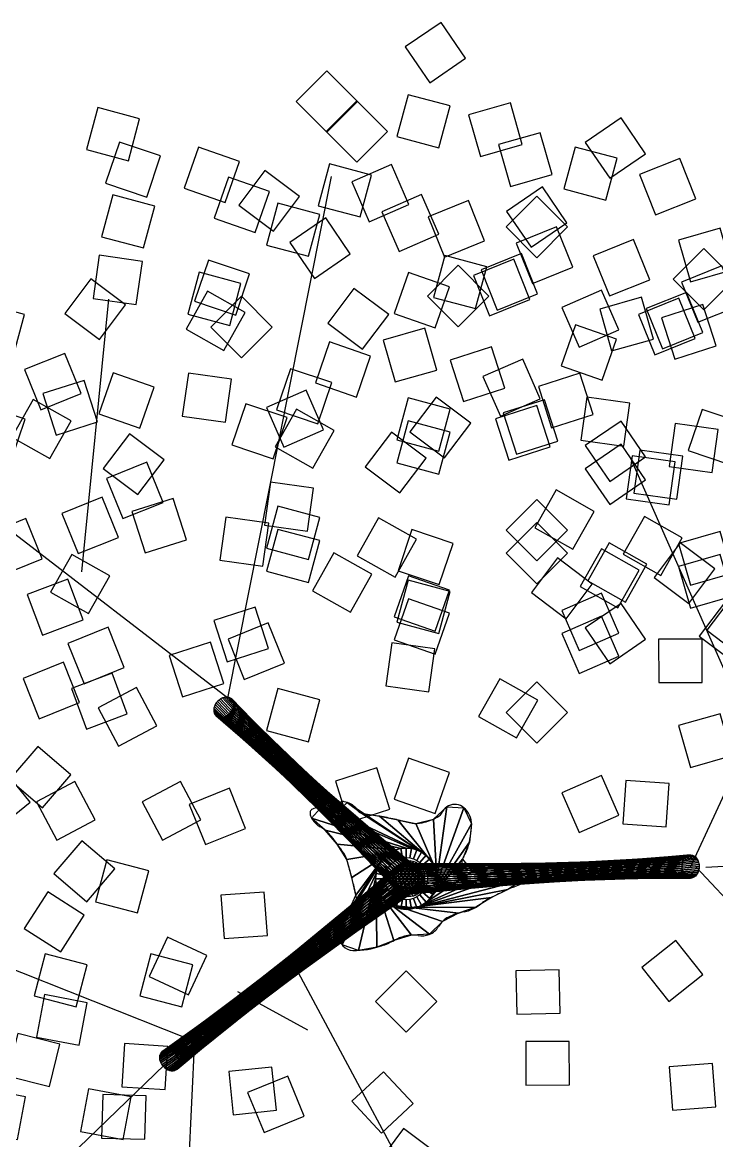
# Model space of a CAD drawing. Extents: x -14.44 to -7.79, y -9.05 to -2.97.
# Drawn here: x -12.163 to -9.685, y -6.965 to -2.972 of the extents above; entities that cross this region are included whole.
import ezdxf

# ---------------------------------------------------------------- set-up
doc = ezdxf.new("R2010")
doc.units = 0
doc.header["$MEASUREMENT"] = 0
doc.layers.get('0').update_dxf_attribs({"linetype": 'CONTINUOUS'})

msp = doc.modelspace()

# ---------------------------------------------------------------- linework, layer by layer
at = {"extrusion": (6.99446e-33, -1, -1.83772e-16)}
for p, q in [((-11.4303, -5.386, 3.9059), (-11.0602, -3.5222, 4.9132)), ((-11.9511, -4.9338, 4.3033), (-11.8551, -3.9607, 5.201)), ((-11.4303, -5.386, 3.8579), (-12.5335, -4.5363, 4.6939)), ((-9.724, -5.989, 2.974), (-8.4837, -5.9205, 3.8168))]:
    msp.add_line(p, q, dxfattribs=at)
for p, q in [((-9.7788, -5.989, 2.9877), (-9.0867, -4.4952, 3.899)), ((-9.5527, -5.5231, 3.2549), (-9.9913, -4.5295, 3.2549)), ((-9.7583, -5.989, 2.9877), (-8.8126, -7.0032, 3.899)), ((-10.7861, -6.0302, 1.7748), (-11.611, -6.71, 2.7409)), ((-11.5698, -6.6033, 2.6999), (-12.4239, -6.2631, 3.2892)), ((-11.1973, -6.3317, 2.1928), (-10.6971, -7.2636, 2.3298)), ((-11.5493, -6.6033, 2.6999), (-11.6044, -7.7775, 3.3166)), ((-12.8076, -7.8049, 4.1731), (-11.6564, -6.6948, 2.741))]:
    msp.add_line(p, q)
at = {"extrusion": (1, 0, 0)}
msp.add_line((-11.1449, -6.5715, 2.7889), (-11.3942, -6.4344, 4.5226), dxfattribs=at)
msp.add_circle((-10.793, -6.0302, 0.3837), 0.1096)
at = {"extrusion": (0.668965, 4.71754e-17, 0.743294)}
msp.add_circle((-5.9865, 9.2712, -4.3155), 0.0411, dxfattribs=at)
for centre, radius, start, end in [((-11.1221, -5.7939), 0.014, 116.5651, 165.1534), ((-11.1082, -5.8216), 0.045, 90, 116.5651), ((-11.1082, -5.8023), 0.0257, 38.5047, 90), ((-11.0655, -5.7683), 0.0289, 218.5047, 266.8249), ((-11.0287, -5.7749), 0.0121, 154.9901, 208.6478), ((-11.011, -5.7832), 0.0317, 135, 154.9901), ((-11.0476, -5.7852), 0.00945, 327.236, 28.6478), ((-11.0192, -5.775), 0.0201, 109.8356, 135), ((-11.0187, -5.7762), 0.0215, 78.6901, 109.8356), ((-11.0328, -5.8469), 0.0935, 63.9144, 78.6901), ((-11.0158, -5.8122), 0.0549, 31.0844, 63.9144), ((-10.9439, -5.7688), 0.0291, 211.0844, 256.7005), ((-10.7059, -5.7678), 0.0486, 297.6136, 333.7271), ((-10.6246, -5.808), 0.0421, 114.8329, 153.7271), ((-10.6203, -5.8172), 0.0523, 82.875, 114.8329), ((-10.6203, -5.8169), 0.052, 50.8437, 82.875), ((-10.6329, -5.8324), 0.072, 23.9625, 50.8437), ((-11.1136, -5.7962), 0.0228, 165.1534, 194.0362), ((-11.0833, -5.7886), 0.054, 194.0362, 212.6826), ((-11.0567, -5.7715), 0.0856, 212.6826, 239.7151), ((-11.0633, -5.7282), 0.0691, 266.8249, 284.0362), ((-11.0493, -5.7841), 0.0114, 284.0362, 327.236), ((-10.8838, -5.5146), 0.2904, 256.7005, 262.7921), ((-11.0257, -6.6369), 0.8409, 79.2134, 82.7921), ((-11.0667, -6.8521), 1.06, 76.2545, 79.2134), ((-10.6567, -5.1758), 0.6658, 256.2545, 259.9882), ((-10.7863, -5.614), 0.2222, 282.9946, 297.6136), ((-10.6425, -5.8367), 0.0825, 358.8846, 23.9625), ((-11.1734, -5.9714), 0.1459, 39.0892, 59.7151), ((-10.7567, -5.7424), 0.0904, 259.9882, 282.9946), ((-10.8379, -5.8329), 0.2779, 350.5377, 358.8846), ((-11.6709, -6.3755), 0.7868, 33.6901, 39.0892), ((-10.8751, -5.8267), 0.3157, 342.7063, 350.5377), ((-11.091, -5.9889), 0.0898, 17.6607, 33.6901), ((-10.6862, -5.8855), 0.1178, 326.6173, 342.7063), ((-11.5247, -6.127), 0.545, 15.2551, 17.6607), ((-14.0654, -6.8199), 3.1784, 14.259, 15.2551), ((-10.5679, -5.9711), 0.0265, 174.3056, 198.4349), ((-10.5542, -5.9725), 0.0403, 146.6173, 174.3056), ((-10.5679, -5.9711), 0.0265, 198.4349, 222.5541), ((-10.5591, -5.9631), 0.0384, 222.5541, 249.444), ((-10.5002, -5.8059), 0.2063, 249.444, 260.9596), ((-10.4552, -5.5233), 0.4924, 260.9596, 265.2364), ((-10.4326, -5.2514), 0.7652, 265.2364, 268.6669), ((-10.4482, -5.9247), 0.0917, 268.6669, 288.5891), ((-10.4029, -6.0595), 0.0504, 81.6064, 108.5891), ((-10.3988, -6.0313), 0.0219, 9.4623, 81.6064), ((-10.3987, -6.0313), 0.0219, 297.2171, 9.4623), ((-12.4063, -6.3983), 1.4667, 12.5288, 14.259), ((-10.3218, -6.3065), 0.2618, 109.8232, 116.0338), ((-10.4732, -5.8864), 0.1848, 289.8232, 297.2171), ((-11.005, -6.1037), 0.0342, 309.1341, 8.4744), ((-11.2354, -6.1381), 0.2672, 8.4744, 12.5288), ((-10.4438, -6.2185), 0.1286, 118.508, 126.8337), ((-10.2736, -6.5318), 0.4851, 116.5651, 118.508), ((-7.5887, -11.9017), 6.4888, 116.0338, 116.56505), ((-10.911, -6.2192), 0.1147, 129.1341, 160.4895), ((-10.5481, -6.3566), 0.2115, 100.5887, 116.4237), ((-10.6088, -6.0321), 0.1186, 280.5887, 301.7835), ((-10.7301, -5.8363), 0.349, 301.7835, 306.8337), ((-10.6448, -6.3135), 0.3971, 160.4895, 165.9638), ((-10.6042, -6.2437), 0.0854, 116.4237, 150.0684), ((-10.9363, -6.2407), 0.0966, 165.9638, 177.0743), ((-10.7385, -6.1566), 0.0774, 260.7564, 290.997), ((-10.7337, -6.1691), 0.064, 290.997, 330.0684), ((-10.9955, -6.2376), 0.0373, 177.0743, 201.8014), ((-10.9672, -6.2263), 0.0679, 201.8014, 220.0793), ((-10.9818, -5.9738), 0.3126, 288.6134, 297.9226), ((-10.7518, -6.4079), 0.1788, 105.6032, 117.9226), ((-10.7692, -6.3454), 0.1138, 80.7564, 105.6032), ((-10.9834, -6.24), 0.0466, 220.0793, 270), ((-10.9834, -5.969), 0.3176, 270, 288.6134)]:
    msp.add_arc(centre, radius, start, end)
for points in [[(-10.7093, -3.1879, 3.7414), (-10.5813, -3.1003, 3.6318), (-10.6689, -2.9723, 3.5222), (-10.7969, -3.0599, 3.6318)], [(-11.0763, -3.3648, 3.2206), (-10.9667, -3.2552, 3.111), (-11.0763, -3.1455, 3.0014), (-11.1859, -3.2552, 3.111)], [(-10.6765, -3.4206, 5.0228), (-10.6362, -3.2709, 4.9132), (-10.7859, -3.2306, 4.8036), (-10.8262, -3.3803, 4.9132)], [(-10.9697, -3.4714, 3.8716), (-10.8601, -3.3618, 3.762), (-10.9697, -3.2521, 3.6523), (-11.0793, -3.3618, 3.762)], [(-10.5281, -3.4513, 3.0779), (-10.379, -3.4087, 2.9683), (-10.4216, -3.2596, 2.8587), (-10.5707, -3.3022, 2.9683)], [(-11.7851, -3.4665, 3.81), (-11.7448, -3.3168, 3.7003), (-11.8945, -3.2765, 3.5907), (-11.9349, -3.4262, 3.7003)], [(-10.0666, -3.529, 4.9954), (-9.9387, -3.4415, 4.8858), (-10.0262, -3.3135, 4.7761), (-10.1542, -3.401, 4.8858)], [(-10.4215, -3.5579, 3.7289), (-10.2724, -3.5153, 3.6193), (-10.315, -3.3662, 3.5096), (-10.4641, -3.4088, 3.6193)], [(-11.7196, -3.5961, 4.9954), (-11.6702, -3.4491, 4.8858), (-11.8172, -3.3997, 4.7761), (-11.8666, -3.5467, 4.8858)], [(-11.4395, -3.6157, 3.3234), (-11.3884, -3.4693, 3.2138), (-11.5348, -3.4183, 3.1042), (-11.5859, -3.5647, 3.2138)], [(-10.0803, -3.6075, 4.0292), (-10.04, -3.4578, 3.9196), (-10.1898, -3.4174, 3.81), (-10.2301, -3.5672, 3.9196)], [(-9.9029, -3.6599, 3.529), (-9.7591, -3.6019, 3.4194), (-9.8171, -3.4581, 3.3097), (-9.9609, -3.5161, 3.4194)], [(-11.267, -3.7181, 4.9829), (-11.1737, -3.5943, 4.8733), (-11.2975, -3.501, 4.7636), (-11.3908, -3.6248, 4.8733)], [(-10.9575, -3.6672, 3.7894), (-10.9172, -3.5175, 3.6798), (-11.0669, -3.4772, 3.5701), (-11.1073, -3.6269, 3.6798)], [(-10.9255, -3.6843, 3.3783), (-10.7834, -3.6224, 3.2686), (-10.8453, -3.4802, 3.159), (-10.9874, -3.5421, 3.2686)], [(-11.3329, -3.7223, 3.9744), (-11.2818, -3.5759, 3.8648), (-11.4282, -3.5249, 3.7551), (-11.4793, -3.6713, 3.8648)], [(-11.7307, -3.778, 4.413), (-11.6904, -3.6282, 4.3033), (-11.8402, -3.5879, 4.1937), (-11.8805, -3.7376, 4.3033)], [(-10.8189, -3.7909, 4.0292), (-10.6768, -3.729, 3.9196), (-10.7387, -3.5868, 3.81), (-10.8808, -3.6487, 3.9196)], [(-10.327, -3.8126, 5.1256), (-10.2174, -3.7029, 5.016), (-10.327, -3.5933, 4.9063), (-10.4367, -3.7029, 5.016)], [(-10.3477, -3.7756, 3.762), (-10.2197, -3.6881, 3.6523), (-10.3073, -3.5601, 3.5427), (-10.4352, -3.6476, 3.6523)], [(-11.1425, -3.8077, 5.064), (-11.1022, -3.658, 4.9543), (-11.2519, -3.6177, 4.8447), (-11.2922, -3.7674, 4.9543)], [(-10.6571, -3.8106, 2.9123), (-10.5133, -3.7526, 2.8026), (-10.5713, -3.6088, 2.693), (-10.7151, -3.6668, 2.8026)], [(-11.1209, -3.8864, 4.3856), (-10.9929, -3.7988, 4.2759), (-11.0805, -3.6708, 4.1663), (-11.2084, -3.7584, 4.2759)], [(-10.3423, -3.9046, 4.8173), (-10.1985, -3.8466, 4.7076), (-10.2565, -3.7028, 4.598), (-10.4003, -3.7608, 4.7076)], [(-9.7788, -3.899, 4.9829), (-9.6297, -3.8564, 4.8733), (-9.6723, -3.7074, 4.7636), (-9.8214, -3.75, 4.8733)], [(-10.0674, -3.9494, 2.8712), (-9.9236, -3.8914, 2.7615), (-9.9816, -3.7476, 2.6519), (-10.1254, -3.8056, 2.7615)], [(-9.7309, -3.9994, 4.132), (-9.6212, -3.8898, 4.0224), (-9.7309, -3.7802, 3.9127), (-9.8405, -3.8898, 4.0224)], [(-11.7567, -3.9793, 5.1256), (-11.7352, -3.8257, 5.016), (-11.8888, -3.8042, 4.9063), (-11.9103, -3.9578, 5.016)], [(-11.4018, -4.0173, 3.392), (-11.3524, -3.8703, 3.2823), (-11.4994, -3.8209, 3.1727), (-11.5488, -3.9679, 3.2823)], [(-10.5463, -3.9946, 4.0703), (-10.506, -3.8449, 3.9607), (-10.6557, -3.8046, 3.8511), (-10.696, -3.9543, 3.9607)], [(-10.4955, -4.0202, 5.8314), (-10.3517, -3.9622, 5.7218), (-10.4097, -3.8184, 5.6121), (-10.5535, -3.8764, 5.7218)], [(-10.4681, -3.9995, 2.4874), (-10.3243, -3.9415, 2.3778), (-10.3823, -3.7977, 2.2682), (-10.5261, -3.8557, 2.3778)], [(-11.4235, -4.0543, 3.8305), (-11.3832, -3.9046, 3.7209), (-11.5329, -3.8643, 3.6112), (-11.5732, -4.014, 3.7209)], [(-10.6902, -4.0635, 5.2284), (-10.6391, -3.9171, 5.1188), (-10.7855, -3.866, 5.0091), (-10.8366, -4.0124, 5.1188)], [(-10.6081, -4.0592, 3.8922), (-10.4984, -3.9495, 3.7825), (-10.6081, -3.8399, 3.6729), (-10.7177, -3.9495, 3.7825)], [(-9.7527, -4.0434, 4.7761), (-9.6089, -3.9854, 4.6665), (-9.6669, -3.8416, 4.5569), (-9.8107, -3.8996, 4.6665)], [(-11.8887, -4.1048, 4.0167), (-11.7953, -3.981, 3.9071), (-11.9191, -3.8877, 3.7974), (-12.0125, -4.0115, 3.9071)], [(-11.4439, -4.1435, 5.2832), (-11.3677, -4.0085, 5.1736), (-11.5028, -3.9323, 5.064), (-11.579, -4.0673, 5.1736)], [(-11.3813, -4.1699, 4.5158), (-11.2716, -4.0603, 4.4061), (-11.3813, -3.9506, 4.2965), (-11.4909, -4.0603, 4.4061)], [(-10.9492, -4.1393, 3.3794), (-10.8559, -4.0155, 3.2698), (-10.9797, -3.9222, 3.1602), (-11.073, -4.046, 3.2698)], [(-10.1763, -4.132, 5.2832), (-10.0341, -4.0701, 5.1736), (-10.096, -3.928, 5.064), (-10.2382, -3.9899, 5.1736)], [(-9.8785, -4.1383, 2.4463), (-9.7347, -4.0803, 2.3367), (-9.7927, -3.9365, 2.227), (-9.9365, -3.9945, 2.3367)], [(-12.1967, -4.1651, 4.4541), (-12.1564, -4.0153, 4.3444), (-12.3061, -3.975, 4.2348), (-12.3464, -4.1248, 4.3444)], [(-10.0599, -4.1456, 3.7495), (-9.9108, -4.1031, 3.6398), (-9.9534, -3.954, 3.5302), (-10.1025, -3.9966, 3.6398)], [(-9.9058, -4.159, 5.7903), (-9.762, -4.101, 5.6807), (-9.82, -3.9572, 5.571), (-9.9638, -4.0152, 5.6807)], [(-9.8347, -4.1749, 3.6935), (-9.6871, -4.1275, 3.5838), (-9.7345, -3.9799, 3.4742), (-9.8821, -4.0273, 3.5838)], [(-10.8331, -4.2564, 4.373), (-10.684, -4.2138, 4.2634), (-10.7266, -4.0647, 4.1538), (-10.8757, -4.1073, 4.2634)], [(-10.094, -4.2504, 4.2348), (-10.043, -4.104, 4.1252), (-10.1894, -4.0529, 4.0155), (-10.2404, -4.1993, 4.1252)], [(-10.9712, -4.3101, 3.995), (-10.9202, -4.1637, 3.8853), (-11.0666, -4.1126, 3.7757), (-11.1176, -4.259, 3.8853)], [(-10.5889, -4.3256, 3.0767), (-10.4413, -4.2782, 2.9671), (-10.4887, -4.1306, 2.8575), (-10.6363, -4.178, 2.9671)], [(-11.954, -4.2981, 3.4194), (-12.012, -4.1543, 3.3097), (-12.1558, -4.2123, 3.2001), (-12.0978, -4.3561, 3.3097)], [(-10.4573, -4.3786, 4.0498), (-10.3151, -4.3167, 3.9402), (-10.377, -4.1746, 3.8305), (-10.5192, -4.2365, 3.9402)], [(-11.7444, -4.4209, 4.6185), (-11.6934, -4.2745, 4.5089), (-11.8398, -4.2234, 4.3993), (-11.8908, -4.3698, 4.5089)], [(-11.4389, -4.4005, 3.5222), (-11.4174, -4.2469, 3.4125), (-11.571, -4.2254, 3.3029), (-11.5925, -4.379, 3.4125)], [(-11.1088, -4.4057, 5.9274), (-11.0594, -4.2587, 5.8177), (-11.2063, -4.2093, 5.7081), (-11.2558, -4.3562, 5.8177)], [(-10.2741, -4.4197, 4.9817), (-10.1265, -4.3723, 4.8721), (-10.1739, -4.2247, 4.7624), (-10.3215, -4.2721, 4.8721)], [(-11.8955, -4.3983, 5.2284), (-11.9429, -4.2507, 5.1188), (-12.0905, -4.2981, 5.0091), (-12.0431, -4.4458, 5.1188)], [(-11.2305, -4.4894, 4.6734), (-11.0883, -4.4275, 4.5637), (-11.1502, -4.2853, 4.4541), (-11.2924, -4.3472, 4.5637)], [(-10.6562, -4.5277, 5.9148), (-10.5628, -4.4039, 5.8052), (-10.6866, -4.3105, 5.6956), (-10.78, -4.4343, 5.8052)], [(-10.1698, -4.4644, 2.974), (-10.0163, -4.4859, 2.8643), (-9.9948, -4.3323, 2.7547), (-10.1483, -4.3109, 2.8643)], [(-12.2034, -4.5363, 4.3856), (-12.154, -4.3893, 4.2759), (-12.301, -4.3399, 4.1663), (-12.3504, -4.4869, 4.2759)], [(-12.0656, -4.5302, 4.317), (-11.9894, -4.3951, 4.2074), (-12.1244, -4.3189, 4.0978), (-12.2007, -4.454, 4.2074)], [(-11.2682, -4.5306, 3.5016), (-11.2188, -4.3836, 3.392), (-11.3658, -4.3342, 3.2823), (-11.4152, -4.4811, 3.392)], [(-10.6765, -4.5033, 5.7286), (-10.6362, -4.3536, 5.619), (-10.7859, -4.3132, 5.5094), (-10.8262, -4.463, 5.619)], [(-10.4273, -4.5353, 5.9959), (-10.2797, -4.4878, 5.8862), (-10.3271, -4.3402, 5.7766), (-10.4747, -4.3876, 5.8862)], [(-10.3999, -4.5146, 2.6519), (-10.2523, -4.4672, 2.5423), (-10.2997, -4.3196, 2.4326), (-10.4473, -4.367, 2.5423)], [(-11.1261, -4.5647, 3.6798), (-11.0499, -4.4297, 3.5701), (-11.185, -4.3534, 3.4605), (-11.2612, -4.4885, 3.5701)], [(-9.7867, -4.5015, 2.8438), (-9.6397, -4.5509, 2.7341), (-9.5903, -4.4039, 2.6245), (-9.7372, -4.3545, 2.7341)], [(-10.6765, -4.5855, 2.508), (-10.6362, -4.4358, 2.3984), (-10.7859, -4.3955, 2.2887), (-10.8262, -4.5452, 2.3984)], [(-10.0666, -4.6117, 5.7012), (-9.9387, -4.5241, 5.5916), (-10.0262, -4.3962, 5.4819), (-10.1542, -4.4837, 5.5916)], [(-9.8551, -4.5585, 4.8789), (-9.7015, -4.5799, 4.7693), (-9.68, -4.4264, 4.6597), (-9.8336, -4.4049, 4.7693)], [(-11.7508, -4.6583, 4.373), (-11.6575, -4.5345, 4.2634), (-11.7813, -4.4412, 4.1538), (-11.8746, -4.565, 4.2634)], [(-10.8156, -4.6526, 3.4891), (-10.7223, -4.5288, 3.3794), (-10.8461, -4.4354, 3.2698), (-10.9394, -4.5592, 3.3794)], [(-10.0666, -4.6939, 2.4806), (-9.9387, -4.6064, 2.3709), (-10.0262, -4.4784, 2.2613), (-10.1542, -4.566, 2.3709)], [(-9.9809, -4.6534, 2.5491), (-9.8273, -4.6749, 2.4395), (-9.8058, -4.5213, 2.3298), (-9.9594, -4.4998, 2.4395)], [(-11.6609, -4.6864, 5.9548), (-11.7189, -4.5426, 5.8451), (-11.8627, -4.6006, 5.7355), (-11.8047, -4.7444, 5.8451)], [(-10.0082, -4.674, 5.8931), (-9.8547, -4.6955, 5.7835), (-9.8332, -4.5419, 5.6738), (-9.9867, -4.5205, 5.7835)], [(-11.1459, -4.7888, 6.0576), (-11.1244, -4.6353, 5.9479), (-11.2779, -4.6138, 5.8383), (-11.2994, -4.7674, 5.9479)], [(-11.8204, -4.8113, 3.529), (-11.8784, -4.6675, 3.4194), (-12.0222, -4.7255, 3.3097), (-11.9642, -4.8693, 3.4194)], [(-10.3341, -4.7772, 3.1316), (-10.199, -4.8534, 3.0219), (-10.1228, -4.7184, 2.9123), (-10.2578, -4.6421, 3.0219)], [(-11.5777, -4.8195, 3.6249), (-11.6251, -4.6719, 3.5153), (-11.7727, -4.7193, 3.4057), (-11.7253, -4.8669, 3.5153)], [(-11.1425, -4.8904, 5.7698), (-11.1022, -4.7407, 5.6601), (-11.2519, -4.7004, 5.5505), (-11.2922, -4.8501, 5.6601)], [(-10.327, -4.8952, 5.8314), (-10.2174, -4.7856, 5.7218), (-10.327, -4.676, 5.6121), (-10.4367, -4.7856, 5.7218)], [(-12.0928, -4.8877, 3.4605), (-12.1508, -4.7439, 3.3508), (-12.2946, -4.8019, 3.2412), (-12.2366, -4.9457, 3.3508)], [(-11.3053, -4.9137, 3.6318), (-11.2838, -4.7602, 3.5222), (-11.4374, -4.7387, 3.4125), (-11.4589, -4.8922, 3.5222)], [(-10.8331, -4.9531, 6.2152), (-10.7569, -4.818, 6.1055), (-10.8919, -4.7418, 5.9959), (-10.9681, -4.8768, 6.1055)], [(-10.0193, -4.8712, 5.0365), (-9.8842, -4.9474, 4.9269), (-9.808, -4.8124, 4.8173), (-9.9431, -4.7362, 4.9269)], [(-11.1425, -4.9726, 2.5491), (-11.1022, -4.8229, 2.4395), (-11.2519, -4.7826, 2.3298), (-11.2922, -4.9323, 2.4395)], [(-10.6754, -4.98, 5.6327), (-10.626, -4.833, 5.5231), (-10.773, -4.7836, 5.4134), (-10.8224, -4.9306, 5.5231)], [(-10.327, -4.9775, 2.6108), (-10.2174, -4.8678, 2.5011), (-10.327, -4.7582, 2.3915), (-10.4367, -4.8678, 2.5011)], [(-9.7788, -4.9817, 5.6887), (-9.6297, -4.9391, 5.5791), (-9.6723, -4.79, 5.4694), (-9.8214, -4.8326, 5.5791)], [(-10.1451, -4.9661, 2.7067), (-10.0101, -5.0424, 2.5971), (-9.9338, -4.9073, 2.4874), (-10.0689, -4.8311, 2.5971)], [(-9.9087, -4.9541, 2.8313), (-9.7849, -5.0475, 2.7216), (-9.6915, -4.9237, 2.612), (-9.8153, -4.8303, 2.7216)], [(-10.9925, -5.078, 3.7894), (-10.9163, -4.9429, 3.6798), (-11.0514, -4.8667, 3.5701), (-11.1276, -5.0017, 3.6798)], [(-10.1724, -4.9868, 6.0507), (-10.0374, -5.063, 5.9411), (-9.9612, -4.928, 5.8314), (-10.0962, -4.8518, 5.9411)], [(-11.9278, -5.0837, 4.6734), (-11.8515, -4.9487, 4.5637), (-11.9866, -4.8724, 4.4541), (-12.0628, -5.0075, 4.5637)], [(-10.2228, -5.102, 5.6202), (-10.1295, -4.9782, 5.5106), (-10.2533, -4.8849, 5.4009), (-10.3466, -5.0087, 5.5106)], [(-9.7788, -5.064, 2.4681), (-9.6297, -5.0214, 2.3584), (-9.6723, -4.8723, 2.2488), (-9.8214, -4.9149, 2.3584)], [(-10.6902, -5.1462, 5.9342), (-10.6391, -4.9998, 5.8246), (-10.7855, -4.9487, 5.7149), (-10.8366, -5.0951, 5.8246)], [(-11.9468, -5.1061, 4.373), (-12.0007, -4.9608, 4.2634), (-12.1461, -5.0148, 4.1538), (-12.0921, -5.1601, 4.2634)], [(-10.6765, -5.1543, 5.6601), (-10.6362, -5.0045, 5.5505), (-10.7859, -4.9642, 5.4408), (-10.8262, -5.114, 5.5505)], [(-10.6902, -5.2284, 2.7136), (-10.6391, -5.082, 2.6039), (-10.7855, -5.0309, 2.4943), (-10.8366, -5.1773, 2.6039)], [(-10.1763, -5.2147, 5.989), (-10.0341, -5.1528, 5.8794), (-10.096, -5.0107, 5.7698), (-10.2382, -5.0725, 5.8794)], [(-9.7197, -5.1431, 2.4064), (-9.5959, -5.2364, 2.2968), (-9.5026, -5.1126, 2.1871), (-9.6264, -5.0193, 2.2968)], [(-11.2846, -5.2079, 6.1603), (-11.332, -5.0603, 6.0507), (-11.4797, -5.1077, 5.9411), (-11.4323, -5.2553, 6.0507)], [(-10.0666, -5.2627, 5.6327), (-9.9387, -5.1751, 5.5231), (-10.0262, -5.0472, 5.4134), (-10.1542, -5.1347, 5.5231)], [(-9.7471, -5.1637, 5.7504), (-9.6233, -5.2571, 5.6407), (-9.5299, -5.1333, 5.5311), (-9.6537, -5.0399, 5.6407)], [(-10.1763, -5.2969, 2.7684), (-10.0341, -5.2351, 2.6587), (-10.096, -5.0929, 2.5491), (-10.2382, -5.1548, 2.6587)], [(-11.7997, -5.2761, 5.9959), (-11.8577, -5.1323, 5.8862), (-12.0015, -5.1903, 5.7766), (-11.9435, -5.3341, 5.8862)], [(-11.2276, -5.2608, 5.6601), (-11.2856, -5.117, 5.5505), (-11.4294, -5.175, 5.4408), (-11.3714, -5.3188, 5.5505)], [(-11.4441, -5.3328, 3.7346), (-11.4915, -5.1852, 3.6249), (-11.6391, -5.2326, 3.5153), (-11.5917, -5.3802, 3.6249)], [(-10.7125, -5.3632, 5.7629), (-10.691, -5.2096, 5.6533), (-10.8446, -5.1882, 5.5436), (-10.8661, -5.3417, 5.6533)], [(-9.8921, -5.3301, 4.4541), (-9.7371, -5.3298, 4.3444), (-9.7374, -5.1748, 4.2348), (-9.8924, -5.175, 4.3444)], [(-11.9592, -5.401, 3.5701), (-12.0172, -5.2572, 3.4605), (-12.161, -5.3152, 3.3508), (-12.103, -5.459, 3.4605)], [(-11.7892, -5.4419, 5.9217), (-11.8431, -5.2966, 5.8121), (-11.9885, -5.3505, 5.7024), (-11.9345, -5.4959, 5.8121)], [(-11.6838, -5.4844, 4.6734), (-11.7565, -5.3474, 4.5637), (-11.8934, -5.4201, 4.4541), (-11.8208, -5.5571, 4.5637)], [(-10.3997, -5.5274, 5.9205), (-10.3235, -5.3924, 5.8109), (-10.4586, -5.3162, 5.7012), (-10.5348, -5.4512, 5.8109)], [(-10.327, -5.5462, 5.7629), (-10.2174, -5.4366, 5.6533), (-10.327, -5.3269, 5.5436), (-10.4367, -5.4366, 5.6533)], [(-10.8271, -6.0722, 1.7337), (-10.8321, -6.0641, 1.7337), (-11.4557, -5.388, 3.8388), (-11.4615, -5.3921, 3.8376)], [(-10.8321, -6.0641, 1.7337), (-10.8356, -6.0552, 1.7337), (-11.4496, -5.3848, 3.8409), (-11.4557, -5.388, 3.8388)], [(-10.8356, -6.0552, 1.7337), (-10.8375, -6.0458, 1.7337), (-11.4433, -5.3827, 3.8436), (-11.4496, -5.3848, 3.8409)], [(-10.8375, -6.0458, 1.7337), (-10.8378, -6.0362, 1.7337), (-11.4371, -5.3816, 3.847), (-11.4433, -5.3827, 3.8436)], [(-10.8378, -6.0362, 1.7337), (-10.8364, -6.0268, 1.7337), (-11.4311, -5.3816, 3.8509), (-11.4371, -5.3816, 3.847)], [(-10.8364, -6.0268, 1.7337), (-10.8333, -6.0177, 1.7337), (-11.4255, -5.3827, 3.8553), (-11.4311, -5.3816, 3.8509)], [(-10.8333, -6.0177, 1.7337), (-10.8288, -6.0093, 1.7337), (-11.4205, -5.3849, 3.8599), (-11.4255, -5.3827, 3.8553)], [(-10.8288, -6.0093, 1.7337), (-10.8228, -6.0019, 1.7337), (-11.4163, -5.3881, 3.8647), (-11.4205, -5.3849, 3.8599)], [(-10.8228, -6.0019, 1.7337), (-10.8157, -5.9955, 1.7337), (-11.4128, -5.3922, 3.8695), (-11.4163, -5.3881, 3.8647)], [(-11.1425, -5.5414, 5.7012), (-11.1022, -5.3916, 5.5916), (-11.2519, -5.3513, 5.4819), (-11.2922, -5.5011, 5.5916)], [(-10.7768, -6.094, 1.7337), (-10.7864, -6.0943, 1.7337), (-11.4797, -5.421, 3.8436), (-11.4805, -5.4273, 3.847)], [(-10.7675, -6.0921, 1.7337), (-10.7768, -6.094, 1.7337), (-11.4805, -5.4273, 3.847), (-11.4801, -5.4333, 3.8509)], [(-10.7864, -6.0943, 1.7337), (-10.7958, -6.0929, 1.7337), (-11.4779, -5.4147, 3.8409), (-11.4797, -5.421, 3.8436)], [(-10.7958, -6.0929, 1.7337), (-10.8049, -6.0899, 1.7337), (-11.4751, -5.4084, 3.8388), (-11.4779, -5.4147, 3.8409)], [(-10.8049, -6.0899, 1.7337), (-10.8133, -6.0853, 1.7337), (-11.4713, -5.4024, 3.8376), (-11.4751, -5.4084, 3.8388)], [(-10.8133, -6.0853, 1.7337), (-10.8208, -6.0794, 1.7337), (-11.4667, -5.3969, 3.8372), (-11.4713, -5.4024, 3.8376)], [(-10.8208, -6.0794, 1.7337), (-10.8271, -6.0722, 1.7337), (-11.4615, -5.3921, 3.8376), (-11.4667, -5.3969, 3.8372)], [(-10.7612, -5.9893, 1.7337), (-10.7528, -5.9939, 1.7337), (-11.4178, -5.4335, 3.8918), (-11.414, -5.4275, 3.8905)], [(-10.7703, -5.9863, 1.7337), (-10.7612, -5.9893, 1.7337), (-11.414, -5.4275, 3.8905), (-11.4112, -5.4213, 3.8885)], [(-10.8157, -5.9955, 1.7337), (-10.8075, -5.9905, 1.7337), (-11.4104, -5.3971, 3.8741), (-11.4128, -5.3922, 3.8695)], [(-10.7797, -5.9849, 1.7337), (-10.7703, -5.9863, 1.7337), (-11.4112, -5.4213, 3.8885), (-11.4094, -5.4149, 3.8857)], [(-10.8075, -5.9905, 1.7337), (-10.7986, -5.987, 1.7337), (-11.409, -5.4027, 3.8784), (-11.4104, -5.3971, 3.8741)], [(-10.7893, -5.9851, 1.7337), (-10.7797, -5.9849, 1.7337), (-11.4094, -5.4149, 3.8857), (-11.4086, -5.4086, 3.8824)], [(-10.7986, -5.987, 1.7337), (-10.7893, -5.9851, 1.7337), (-11.4086, -5.4086, 3.8824), (-11.409, -5.4027, 3.8784)], [(-10.7586, -6.0886, 1.7337), (-10.7675, -6.0921, 1.7337), (-11.4801, -5.4333, 3.8509), (-11.4787, -5.4388, 3.8553)], [(-10.7504, -6.0836, 1.7337), (-10.7586, -6.0886, 1.7337), (-11.4787, -5.4388, 3.8553), (-11.4763, -5.4437, 3.8599)], [(-10.7433, -6.0773, 1.7337), (-10.7504, -6.0836, 1.7337), (-11.4763, -5.4437, 3.8599), (-11.4729, -5.4478, 3.8647)], [(-10.7373, -6.0698, 1.7337), (-10.7433, -6.0773, 1.7337), (-11.4729, -5.4478, 3.8647), (-11.4686, -5.451, 3.8695)], [(-10.7328, -6.0614, 1.7337), (-10.7373, -6.0698, 1.7337), (-11.4686, -5.451, 3.8695), (-11.4636, -5.4532, 3.8741)], [(-10.7297, -6.0524, 1.7337), (-10.7328, -6.0614, 1.7337), (-11.4636, -5.4532, 3.8741), (-11.458, -5.4543, 3.8784)], [(-10.7283, -6.0429, 1.7337), (-10.7297, -6.0524, 1.7337), (-11.458, -5.4543, 3.8784), (-11.452, -5.4543, 3.8824)], [(-10.7286, -6.0334, 1.7337), (-10.7283, -6.0429, 1.7337), (-11.452, -5.4543, 3.8824), (-11.4458, -5.4533, 3.8857)], [(-10.7305, -6.024, 1.7337), (-10.7286, -6.0334, 1.7337), (-11.4458, -5.4533, 3.8857), (-11.4395, -5.4511, 3.8885)], [(-10.734, -6.0151, 1.7337), (-10.7305, -6.024, 1.7337), (-11.4395, -5.4511, 3.8885), (-11.4334, -5.4479, 3.8905)], [(-10.739, -6.007, 1.7337), (-10.734, -6.0151, 1.7337), (-11.4334, -5.4479, 3.8905), (-11.4276, -5.4439, 3.8918)], [(-10.7453, -5.9998, 1.7337), (-10.739, -6.007, 1.7337), (-11.4276, -5.4439, 3.8918), (-11.4224, -5.439, 3.8922)], [(-10.7528, -5.9939, 1.7337), (-10.7453, -5.9998, 1.7337), (-11.4224, -5.439, 3.8922), (-11.4178, -5.4335, 3.8918)], [(-9.7788, -5.6327, 5.6202), (-9.6297, -5.5901, 5.5106), (-9.6723, -5.441, 5.4009), (-9.8214, -5.4836, 5.5106)], [(-11.9907, -5.6594, 4.5158), (-12.1085, -5.5585, 4.4061), (-12.2093, -5.6763, 4.2965), (-12.0915, -5.7771, 4.4061)], [(-10.6902, -5.7972, 5.8657), (-10.6391, -5.6508, 5.756), (-10.7855, -5.5997, 5.6464), (-10.8366, -5.7461, 5.756)], [(-12.1359, -5.7574, 5.9342), (-12.233, -5.6366, 5.8246), (-12.3539, -5.7338, 5.7149), (-12.2567, -5.8546, 5.8246)], [(-10.8513, -5.7823, 5.8657), (-10.8987, -5.6346, 5.756), (-11.0463, -5.682, 5.6464), (-10.9989, -5.8297, 5.756)], [(-10.1763, -5.8657, 5.9205), (-10.0341, -5.8038, 5.8109), (-10.096, -5.6616, 5.7012), (-10.2382, -5.7235, 5.8109)], [(-11.9031, -5.8202, 3.2275), (-11.9757, -5.6832, 3.1179), (-12.1127, -5.7559, 3.0082), (-12.04, -5.8929, 3.1179)], [(-11.5262, -5.8202, 6.222), (-11.5989, -5.6832, 6.1124), (-11.7358, -5.7559, 6.0027), (-11.6632, -5.8929, 6.1124)], [(-11.3664, -5.8505, 5.7012), (-11.4244, -5.7067, 5.5916), (-11.5682, -5.7647, 5.4819), (-11.5102, -5.9085, 5.5916)], [(-10.0206, -5.8336, 4.6185), (-9.8659, -5.8445, 4.5089), (-9.855, -5.6898, 4.3993), (-10.0097, -5.6789, 4.5089)], [(-10.774, -5.9222, 0.3837), (-10.793, -5.9205, 0.3837), (-11.1311, -5.8136), (-11.0997, -5.7781)], [(-10.7555, -5.9271, 0.3837), (-10.774, -5.9222, 0.3837), (-11.0997, -5.7781), (-11.0412, -5.7922)], [(-10.7382, -5.9352, 0.3837), (-10.7555, -5.9271, 0.3837), (-11.0412, -5.7922), (-11.0044, -5.7578)], [(-10.7225, -5.9462, 0.3837), (-10.7382, -5.9352, 0.3837), (-11.0044, -5.7578), (-10.9531, -5.7965)], [(-10.6834, -6.0302, 0.3837), (-10.685, -6.0111, 0.3837), (-10.696, -5.817), (-10.6488, -5.7735)], [(-10.69, -6.0676, 0.3837), (-10.685, -6.0492, 0.3837), (-10.5874, -5.7766), (-10.56, -5.8342)], [(-10.685, -6.0492, 0.3837), (-10.6834, -6.0302, 0.3837), (-10.6488, -5.7735), (-10.5874, -5.7766)], [(-10.793, -5.9205, 0.3837), (-10.812, -5.9222, 0.3837), (-11.0829, -5.8571), (-11.1311, -5.8136)], [(-10.709, -5.9597, 0.3837), (-10.7225, -5.9462, 0.3837), (-10.9531, -5.7965), (-10.8883, -5.8073)], [(-10.698, -5.9753, 0.3837), (-10.709, -5.9597, 0.3837), (-10.8883, -5.8073), (-10.8238, -5.8203)], [(-10.69, -5.9927, 0.3837), (-10.698, -5.9753, 0.3837), (-10.8238, -5.8203), (-10.7594, -5.8328)], [(-10.685, -6.0111, 0.3837), (-10.69, -5.9927, 0.3837), (-10.7594, -5.8328), (-10.696, -5.817)], [(-10.812, -5.9222, 0.3837), (-10.8305, -5.9271, 0.3837), (-11.0394, -5.9062), (-11.0829, -5.8571)], [(-10.698, -6.085, 0.3837), (-10.69, -6.0676, 0.3837), (-10.56, -5.8342), (-10.5679, -5.8993)], [(-11.8331, -5.9951, 6.0644), (-11.9509, -5.8943, 5.9548), (-12.0517, -6.0121, 5.8451), (-11.9339, -6.1129, 5.9548)], [(-10.8305, -5.9271, 0.3837), (-10.8478, -5.9352, 0.3837), (-11.0053, -5.962), (-11.0394, -5.9062)], [(-10.709, -6.1006, 0.3837), (-10.698, -6.085, 0.3837), (-10.5679, -5.8993), (-10.5925, -5.9599)], [(-10.8478, -5.9352, 0.3837), (-10.8635, -5.9462, 0.3837), (-10.9878, -6.0254), (-11.0053, -5.962)], [(-10.8635, -5.9462, 0.3837), (-10.877, -5.9597, 0.3837), (-10.9727, -6.0894), (-10.9878, -6.0254)], [(-10.8635, -5.9462, 0.3837), (-10.877, -5.9597, 0.3837), (-10.8507, -5.9817, 1.7953), (-10.8414, -5.9724, 1.7953)], [(-10.8478, -5.9352, 0.3837), (-10.8635, -5.9462, 0.3837), (-10.8414, -5.9724, 1.7953), (-10.8307, -5.9649, 1.7953)], [(-10.8305, -5.9271, 0.3837), (-10.8478, -5.9352, 0.3837), (-10.8307, -5.9649, 1.7953), (-10.8188, -5.9593, 1.7953)], [(-10.812, -5.9222, 0.3837), (-10.8305, -5.9271, 0.3837), (-10.8188, -5.9593, 1.7953), (-10.8061, -5.9559, 1.7953)], [(-10.793, -5.9205, 0.3837), (-10.812, -5.9222, 0.3837), (-10.8061, -5.9559, 1.7953), (-10.793, -5.9548, 1.7953)], [(-10.774, -5.9222, 0.3837), (-10.793, -5.9205, 0.3837), (-10.793, -5.9548, 1.7953), (-10.7799, -5.9559, 1.7953)], [(-10.7555, -5.9271, 0.3837), (-10.774, -5.9222, 0.3837), (-10.7799, -5.9559, 1.7953), (-10.7672, -5.9593, 1.7953)], [(-10.7382, -5.9352, 0.3837), (-10.7555, -5.9271, 0.3837), (-10.7672, -5.9593, 1.7953), (-10.7553, -5.9649, 1.7953)], [(-10.7225, -5.9462, 0.3837), (-10.7382, -5.9352, 0.3837), (-10.7553, -5.9649, 1.7953), (-10.7445, -5.9724, 1.7953)], [(-10.709, -5.9597, 0.3837), (-10.7225, -5.9462, 0.3837), (-10.7445, -5.9724, 1.7953), (-10.7353, -5.9817, 1.7953)], [(-10.7346, -6.0114, 1.7748), (-10.7387, -6.0027, 1.7748), (-9.7935, -5.9509, 3.0082), (-9.7886, -5.9479, 3.0038)], [(-10.7387, -6.0576, 1.7748), (-10.7346, -6.0489, 1.7748), (-9.7677, -5.9479, 2.985), (-9.7629, -5.9509, 2.9807)], [(-10.7322, -6.0206, 1.7748), (-10.7346, -6.0114, 1.7748), (-9.7886, -5.9479, 3.0038), (-9.7835, -5.9461, 2.9992)], [(-10.7346, -6.0489, 1.7748), (-10.7322, -6.0397, 1.7748), (-9.7729, -5.9461, 2.9896), (-9.7677, -5.9479, 2.985)], [(-10.7313, -6.0302, 1.7748), (-10.7322, -6.0206, 1.7748), (-9.7835, -5.9461, 2.9992), (-9.7782, -5.9454, 2.9944)], [(-10.7322, -6.0397, 1.7748), (-10.7313, -6.0302, 1.7748), (-9.7782, -5.9454, 2.9944), (-9.7729, -5.9461, 2.9896)], [(-11.7125, -6.0021, 4.6185), (-11.8624, -5.9625, 4.5089), (-11.902, -6.1124, 4.3993), (-11.7521, -6.152, 4.5089)], [(-10.8312, -5.9952, 1.7337), (-10.826, -5.9872, 1.7337), (-11.6208, -6.654, 2.768), (-11.6265, -6.6497, 2.7667)], [(-10.826, -5.9872, 1.7337), (-10.8194, -5.9802, 1.7337), (-11.6157, -6.659, 2.7684), (-11.6208, -6.654, 2.768)], [(-10.8194, -5.9802, 1.7337), (-10.8118, -5.9745, 1.7337), (-11.6113, -6.6646, 2.768), (-11.6157, -6.659, 2.7684)], [(-10.742, -5.9844, 1.7337), (-10.7363, -5.992, 1.7337), (-11.6153, -6.7131, 2.7361), (-11.611, -6.71, 2.7409)], [(-10.8118, -5.9745, 1.7337), (-10.8033, -5.9701, 1.7337), (-11.6077, -6.6707, 2.7667), (-11.6113, -6.6646, 2.768)], [(-10.749, -5.9778, 1.7337), (-10.742, -5.9844, 1.7337), (-11.611, -6.71, 2.7409), (-11.6075, -6.706, 2.7457)], [(-10.8033, -5.9701, 1.7337), (-10.7941, -5.9674, 1.7337), (-11.605, -6.677, 2.7647), (-11.6077, -6.6707, 2.7667)], [(-10.757, -5.9726, 1.7337), (-10.749, -5.9778, 1.7337), (-11.6075, -6.706, 2.7457), (-11.6049, -6.7011, 2.7503)], [(-10.7941, -5.9674, 1.7337), (-10.7847, -5.9662, 1.7337), (-11.6034, -6.6834, 2.7619), (-11.605, -6.677, 2.7647)], [(-10.7658, -5.9689, 1.7337), (-10.757, -5.9726, 1.7337), (-11.6049, -6.7011, 2.7503), (-11.6033, -6.6957, 2.7546)], [(-10.7847, -5.9662, 1.7337), (-10.7751, -5.9667, 1.7337), (-11.6028, -6.6897, 2.7586), (-11.6034, -6.6834, 2.7619)], [(-10.7751, -5.9667, 1.7337), (-10.7658, -5.9689, 1.7337), (-11.6033, -6.6957, 2.7546), (-11.6028, -6.6897, 2.7586)], [(-10.8879, -5.9753, 0.3837), (-10.896, -5.9927, 0.3837), (-11.0264, -6.2037), (-10.9983, -6.1448)], [(-10.877, -5.9597, 0.3837), (-10.8879, -5.9753, 0.3837), (-10.9983, -6.1448), (-10.9727, -6.0894)], [(-10.8879, -5.9753, 0.3837), (-10.896, -5.9927, 0.3837), (-10.8638, -6.0044, 1.7953), (-10.8583, -5.9925, 1.7953)], [(-10.877, -5.9597, 0.3837), (-10.8879, -5.9753, 0.3837), (-10.8583, -5.9925, 1.7953), (-10.8507, -5.9817, 1.7953)], [(-10.8214, -5.9882, 1.7748), (-10.8281, -5.9949, 1.7748), (-9.7978, -6.018, 3.0121), (-9.8016, -6.013, 3.0155)], [(-10.8136, -5.9827, 1.7748), (-10.8214, -5.9882, 1.7748), (-9.8016, -6.013, 3.0155), (-9.8046, -6.0071, 3.0182)], [(-10.8049, -5.9786, 1.7748), (-10.8136, -5.9827, 1.7748), (-9.8046, -6.0071, 3.0182), (-9.8069, -6.0006, 3.0203)], [(-10.7957, -5.9762, 1.7748), (-10.8049, -5.9786, 1.7748), (-9.8069, -6.0006, 3.0203), (-9.8083, -5.9937, 3.0215)], [(-10.7861, -5.9753, 1.7748), (-10.7957, -5.9762, 1.7748), (-9.8083, -5.9937, 3.0215), (-9.8087, -5.9865, 3.0219)], [(-10.7957, -6.0841, 1.7748), (-10.7861, -6.085, 1.7748), (-9.7476, -5.9865, 2.9669), (-9.7481, -5.9937, 2.9673)], [(-10.7766, -5.9762, 1.7748), (-10.7861, -5.9753, 1.7748), (-9.8087, -5.9865, 3.0219), (-9.8083, -5.9794, 3.0215)], [(-10.7861, -6.085, 1.7748), (-10.7766, -6.0841, 1.7748), (-9.7481, -5.9794, 2.9673), (-9.7476, -5.9865, 2.9669)], [(-10.7674, -5.9786, 1.7748), (-10.7766, -5.9762, 1.7748), (-9.8083, -5.9794, 3.0215), (-9.8069, -5.9725, 3.0203)], [(-10.7766, -6.0841, 1.7748), (-10.7674, -6.0817, 1.7748), (-9.7495, -5.9725, 2.9686), (-9.7481, -5.9794, 2.9673)], [(-10.7587, -5.9827, 1.7748), (-10.7674, -5.9786, 1.7748), (-9.8069, -5.9725, 3.0203), (-9.8046, -5.966, 3.0182)], [(-10.7674, -6.0817, 1.7748), (-10.7587, -6.0776, 1.7748), (-9.7517, -5.966, 2.9706), (-9.7495, -5.9725, 2.9686)], [(-10.7509, -5.9882, 1.7748), (-10.7587, -5.9827, 1.7748), (-9.8046, -5.966, 3.0182), (-9.8016, -5.9601, 3.0155)], [(-10.7587, -6.0776, 1.7748), (-10.7509, -6.0721, 1.7748), (-9.7548, -5.9601, 2.9734), (-9.7517, -5.966, 2.9706)], [(-10.7441, -5.9949, 1.7748), (-10.7509, -5.9882, 1.7748), (-9.8016, -5.9601, 3.0155), (-9.7978, -5.955, 3.0121)], [(-10.7509, -6.0721, 1.7748), (-10.7441, -6.0654, 1.7748), (-9.7585, -5.955, 2.9767), (-9.7548, -5.9601, 2.9734)], [(-10.7387, -6.0027, 1.7748), (-10.7441, -5.9949, 1.7748), (-9.7978, -5.955, 3.0121), (-9.7935, -5.9509, 3.0082)], [(-10.7441, -6.0654, 1.7748), (-10.7387, -6.0576, 1.7748), (-9.7629, -5.9509, 2.9807), (-9.7585, -5.955, 2.9767)], [(-10.698, -5.9753, 0.3837), (-10.709, -5.9597, 0.3837), (-10.7353, -5.9817, 1.7953), (-10.7277, -5.9925, 1.7953)], [(-10.69, -5.9927, 0.3837), (-10.698, -5.9753, 0.3837), (-10.7277, -5.9925, 1.7953), (-10.7222, -6.0044, 1.7953)], [(-10.7225, -6.1141, 0.3837), (-10.709, -6.1006, 0.3837), (-10.5925, -5.9599), (-10.5568, -6.0042)], [(-10.8364, -6.0323, 1.7337), (-10.8376, -6.0228, 1.7337), (-11.6449, -6.6428, 2.7586), (-11.6509, -6.6427, 2.7546)], [(-10.8376, -6.0228, 1.7337), (-10.8371, -6.0133, 1.7337), (-11.6387, -6.6441, 2.7619), (-11.6449, -6.6428, 2.7586)], [(-10.7285, -6.0287, 1.7337), (-10.7307, -6.038, 1.7337), (-11.6444, -6.7124, 2.7171), (-11.6382, -6.7147, 2.7198)], [(-10.8371, -6.0133, 1.7337), (-10.8349, -6.004, 1.7337), (-11.6325, -6.6464, 2.7647), (-11.6387, -6.6441, 2.7619)], [(-10.728, -6.0191, 1.7337), (-10.7285, -6.0287, 1.7337), (-11.6382, -6.7147, 2.7198), (-11.632, -6.7159, 2.7232)], [(-10.8349, -6.004, 1.7337), (-10.8312, -5.9952, 1.7337), (-11.6265, -6.6497, 2.7667), (-11.6325, -6.6464, 2.7647)], [(-10.7292, -6.0097, 1.7337), (-10.728, -6.0191, 1.7337), (-11.632, -6.7159, 2.7232), (-11.626, -6.7161, 2.7271)], [(-10.7319, -6.0005, 1.7337), (-10.7292, -6.0097, 1.7337), (-11.626, -6.7161, 2.7271), (-11.6204, -6.7151, 2.7315)], [(-10.7363, -5.992, 1.7337), (-10.7319, -6.0005, 1.7337), (-11.6204, -6.7151, 2.7315), (-11.6153, -6.7131, 2.7361)], [(-10.896, -5.9927, 0.3837), (-10.901, -6.0111, 0.3837), (-11.0221, -6.2662), (-11.0264, -6.2037)], [(-10.901, -6.0111, 0.3837), (-10.9026, -6.0302, 0.3837), (-10.9631, -6.2859), (-11.0221, -6.2662)], [(-10.901, -6.0111, 0.3837), (-10.9026, -6.0302, 0.3837), (-10.8684, -6.0302, 1.7953), (-10.8672, -6.0171, 1.7953)], [(-10.896, -5.9927, 0.3837), (-10.901, -6.0111, 0.3837), (-10.8672, -6.0171, 1.7953), (-10.8638, -6.0044, 1.7953)], [(-10.8401, -6.0206, 1.7748), (-10.841, -6.0302, 1.7748), (-9.7782, -6.0277, 2.9944), (-9.7835, -6.027, 2.9992)], [(-10.841, -6.0302, 1.7748), (-10.8401, -6.0397, 1.7748), (-9.7729, -6.027, 2.9896), (-9.7782, -6.0277, 2.9944)], [(-10.8377, -6.0114, 1.7748), (-10.8401, -6.0206, 1.7748), (-9.7835, -6.027, 2.9992), (-9.7886, -6.0252, 3.0038)], [(-10.8401, -6.0397, 1.7748), (-10.8377, -6.0489, 1.7748), (-9.7677, -6.0252, 2.985), (-9.7729, -6.027, 2.9896)], [(-10.8336, -6.0027, 1.7748), (-10.8377, -6.0114, 1.7748), (-9.7886, -6.0252, 3.0038), (-9.7935, -6.0221, 3.0082)], [(-10.8377, -6.0489, 1.7748), (-10.8336, -6.0576, 1.7748), (-9.7629, -6.0221, 2.9807), (-9.7677, -6.0252, 2.985)], [(-10.8281, -5.9949, 1.7748), (-10.8336, -6.0027, 1.7748), (-9.7935, -6.0221, 3.0082), (-9.7978, -6.018, 3.0121)], [(-10.8336, -6.0576, 1.7748), (-10.8281, -6.0654, 1.7748), (-9.7585, -6.018, 2.9767), (-9.7629, -6.0221, 2.9807)], [(-10.8281, -6.0654, 1.7748), (-10.8214, -6.0721, 1.7748), (-9.7548, -6.013, 2.9734), (-9.7585, -6.018, 2.9767)], [(-10.8214, -6.0721, 1.7748), (-10.8136, -6.0776, 1.7748), (-9.7517, -6.0071, 2.9706), (-9.7548, -6.013, 2.9734)], [(-10.8136, -6.0776, 1.7748), (-10.8049, -6.0817, 1.7748), (-9.7495, -6.0006, 2.9686), (-9.7517, -6.0071, 2.9706)], [(-10.8049, -6.0817, 1.7748), (-10.7957, -6.0841, 1.7748), (-9.7481, -5.9937, 2.9673), (-9.7495, -6.0006, 2.9686)], [(-10.774, -6.1381, 0.3837), (-10.7555, -6.1332, 0.3837), (-10.4265, -6.0138), (-10.377, -6.0343)], [(-10.7555, -6.1332, 0.3837), (-10.7382, -6.1251, 0.3837), (-10.4919, -6.0143), (-10.4265, -6.0138)], [(-10.7382, -6.1251, 0.3837), (-10.7225, -6.1141, 0.3837), (-10.5568, -6.0042), (-10.4919, -6.0143)], [(-10.685, -6.0111, 0.3837), (-10.69, -5.9927, 0.3837), (-10.7222, -6.0044, 1.7953), (-10.7188, -6.0171, 1.7953)], [(-10.6834, -6.0302, 0.3837), (-10.685, -6.0111, 0.3837), (-10.7188, -6.0171, 1.7953), (-10.7176, -6.0302, 1.7953)], [(-10.7998, -6.0731, 1.7337), (-10.8086, -6.0694, 1.7337), (-11.6721, -6.6576, 2.7315), (-11.6736, -6.6631, 2.7271)], [(-10.8086, -6.0694, 1.7337), (-10.8166, -6.0642, 1.7337), (-11.6695, -6.6528, 2.7361), (-11.6721, -6.6576, 2.7315)], [(-10.8166, -6.0642, 1.7337), (-10.8236, -6.0576, 1.7337), (-11.6659, -6.6488, 2.7409), (-11.6695, -6.6528, 2.7361)], [(-10.7538, -6.0675, 1.7337), (-10.7623, -6.0718, 1.7337), (-11.6692, -6.6881, 2.715), (-11.6656, -6.6942, 2.7138)], [(-10.8236, -6.0576, 1.7337), (-10.8293, -6.05, 1.7337), (-11.6616, -6.6457, 2.7457), (-11.6659, -6.6488, 2.7409)], [(-10.7462, -6.0618, 1.7337), (-10.7538, -6.0675, 1.7337), (-11.6656, -6.6942, 2.7138), (-11.6612, -6.6998, 2.7134)], [(-10.8293, -6.05, 1.7337), (-10.8336, -6.0415, 1.7337), (-11.6565, -6.6437, 2.7503), (-11.6616, -6.6457, 2.7457)], [(-10.7396, -6.0548, 1.7337), (-10.7462, -6.0618, 1.7337), (-11.6612, -6.6998, 2.7134), (-11.6561, -6.7048, 2.7138)], [(-10.8336, -6.0415, 1.7337), (-10.8364, -6.0323, 1.7337), (-11.6509, -6.6427, 2.7546), (-11.6565, -6.6437, 2.7503)], [(-10.7344, -6.0468, 1.7337), (-10.7396, -6.0548, 1.7337), (-11.6561, -6.7048, 2.7138), (-11.6504, -6.709, 2.715)], [(-10.7307, -6.038, 1.7337), (-10.7344, -6.0468, 1.7337), (-11.6504, -6.709, 2.715), (-11.6444, -6.7124, 2.7171)], [(-10.9026, -6.0302, 0.3837), (-10.901, -6.0492, 0.3837), (-10.8984, -6.275), (-10.9631, -6.2859)], [(-10.9026, -6.0302, 0.3837), (-10.901, -6.0492, 0.3837), (-10.8672, -6.0432, 1.7953), (-10.8684, -6.0302, 1.7953)], [(-10.901, -6.0492, 0.3837), (-10.896, -6.0676, 0.3837), (-10.8638, -6.0559, 1.7953), (-10.8672, -6.0432, 1.7953)], [(-10.901, -6.0492, 0.3837), (-10.896, -6.0676, 0.3837), (-10.8373, -6.2509), (-10.8984, -6.275)], [(-10.896, -6.0676, 0.3837), (-10.8879, -6.085, 0.3837), (-10.8583, -6.0678, 1.7953), (-10.8638, -6.0559, 1.7953)], [(-10.896, -6.0676, 0.3837), (-10.8879, -6.085, 0.3837), (-10.775, -6.2317), (-10.8373, -6.2509)], [(-10.8879, -6.085, 0.3837), (-10.877, -6.1006, 0.3837), (-10.8507, -6.0786, 1.7953), (-10.8583, -6.0678, 1.7953)], [(-10.812, -6.1381, 0.3837), (-10.793, -6.1398, 0.3837), (-10.43, -6.0681), (-10.489, -6.0971)], [(-10.793, -6.1398, 0.3837), (-10.774, -6.1381, 0.3837), (-10.377, -6.0343), (-10.43, -6.0681)], [(-10.709, -6.1006, 0.3837), (-10.698, -6.085, 0.3837), (-10.7277, -6.0678, 1.7953), (-10.7353, -6.0786, 1.7953)], [(-10.698, -6.085, 0.3837), (-10.69, -6.0676, 0.3837), (-10.7222, -6.0559, 1.7953), (-10.7277, -6.0678, 1.7953)], [(-10.69, -6.0676, 0.3837), (-10.685, -6.0492, 0.3837), (-10.7188, -6.0432, 1.7953), (-10.7222, -6.0559, 1.7953)], [(-10.685, -6.0492, 0.3837), (-10.6834, -6.0302, 0.3837), (-10.7176, -6.0302, 1.7953), (-10.7188, -6.0432, 1.7953)], [(-11.9425, -6.1606, 5.9217), (-12.0731, -6.0771, 5.8121), (-12.1567, -6.2077, 5.7024), (-12.026, -6.2912, 5.8121)], [(-10.7905, -6.0753, 1.7337), (-10.7998, -6.0731, 1.7337), (-11.6736, -6.6631, 2.7271), (-11.6741, -6.6691, 2.7232)], [(-10.7809, -6.0758, 1.7337), (-10.7905, -6.0753, 1.7337), (-11.6741, -6.6691, 2.7232), (-11.6735, -6.6754, 2.7198)], [(-10.7715, -6.0746, 1.7337), (-10.7809, -6.0758, 1.7337), (-11.6735, -6.6754, 2.7198), (-11.6719, -6.6818, 2.7171)], [(-10.7623, -6.0718, 1.7337), (-10.7715, -6.0746, 1.7337), (-11.6719, -6.6818, 2.7171), (-11.6692, -6.6881, 2.715)], [(-11.3001, -6.0781, 6.3734), (-11.4547, -6.0893, 6.2638), (-11.4435, -6.244, 6.1541), (-11.2889, -6.2328, 6.2638)], [(-10.8879, -6.085, 0.3837), (-10.877, -6.1006, 0.3837), (-10.7101, -6.2286), (-10.775, -6.2317)], [(-10.877, -6.1006, 0.3837), (-10.8635, -6.1141, 0.3837), (-10.8414, -6.0879, 1.7953), (-10.8507, -6.0786, 1.7953)], [(-10.877, -6.1006, 0.3837), (-10.8635, -6.1141, 0.3837), (-10.6643, -6.183), (-10.7101, -6.2286)], [(-10.8635, -6.1141, 0.3837), (-10.8478, -6.1251, 0.3837), (-10.8307, -6.0954, 1.7953), (-10.8414, -6.0879, 1.7953)], [(-10.8478, -6.1251, 0.3837), (-10.8305, -6.1332, 0.3837), (-10.8188, -6.101, 1.7953), (-10.8307, -6.0954, 1.7953)], [(-10.8305, -6.1332, 0.3837), (-10.812, -6.1381, 0.3837), (-10.489, -6.0971), (-10.5447, -6.1319)], [(-10.8305, -6.1332, 0.3837), (-10.812, -6.1381, 0.3837), (-10.8061, -6.1044, 1.7953), (-10.8188, -6.101, 1.7953)], [(-10.812, -6.1381, 0.3837), (-10.793, -6.1398, 0.3837), (-10.793, -6.1055, 1.7953), (-10.8061, -6.1044, 1.7953)], [(-10.793, -6.1398, 0.3837), (-10.774, -6.1381, 0.3837), (-10.7799, -6.1044, 1.7953), (-10.793, -6.1055, 1.7953)], [(-10.774, -6.1381, 0.3837), (-10.7555, -6.1332, 0.3837), (-10.7672, -6.101, 1.7953), (-10.7799, -6.1044, 1.7953)], [(-10.7555, -6.1332, 0.3837), (-10.7382, -6.1251, 0.3837), (-10.7553, -6.0954, 1.7953), (-10.7672, -6.101, 1.7953)], [(-10.7382, -6.1251, 0.3837), (-10.7225, -6.1141, 0.3837), (-10.7445, -6.0879, 1.7953), (-10.7553, -6.0954, 1.7953)], [(-10.7225, -6.1141, 0.3837), (-10.709, -6.1006, 0.3837), (-10.7353, -6.0786, 1.7953), (-10.7445, -6.0879, 1.7953)], [(-10.8635, -6.1141, 0.3837), (-10.8478, -6.1251, 0.3837), (-10.6064, -6.1533), (-10.6643, -6.183)], [(-10.8478, -6.1251, 0.3837), (-10.8305, -6.1332, 0.3837), (-10.5447, -6.1319), (-10.6064, -6.1533)], [(-11.5047, -6.3042, 6.222), (-11.6453, -6.2386, 6.1124), (-11.7108, -6.3791, 6.0027), (-11.5703, -6.4447, 6.1124)], [(-9.9522, -6.3475, 4.6734), (-9.8553, -6.4685, 4.5637), (-9.7342, -6.3716, 4.4541), (-9.8312, -6.2506, 4.5637)], [(-11.9317, -6.3379, 3.1727), (-12.0816, -6.2983, 3.063), (-12.1213, -6.4482, 2.9534), (-11.9714, -6.4878, 3.063)], [(-11.5548, -6.3379, 6.1672), (-11.7048, -6.2983, 6.0576), (-11.7444, -6.4482, 5.9479), (-11.5945, -6.4878, 6.0576)], [(-10.793, -6.3591, 6.3734), (-10.9026, -6.4687, 6.2638), (-10.793, -6.5783, 6.1541), (-10.6834, -6.4687, 6.2638)], [(-10.4024, -6.3591, 6.3734), (-10.3986, -6.5141, 6.2638), (-10.2436, -6.5103, 6.1541), (-10.2474, -6.3553, 6.2638)], [(-11.9326, -6.4728, 4.4541), (-12.085, -6.4441, 4.3444), (-12.1136, -6.5965, 4.2348), (-11.9612, -6.6251, 4.3444)], [(-12.0292, -6.6213, 5.9342), (-12.1796, -6.5833, 5.8246), (-12.2175, -6.7337, 5.7149), (-12.0672, -6.7716, 5.8246)], [(-11.6443, -6.6287, 6.0644), (-11.7991, -6.6191, 5.9548), (-11.8087, -6.7738, 5.8451), (-11.6539, -6.7834, 5.9548)], [(-10.3668, -6.612, 5.6258), (-10.366, -6.767, 5.5162), (-10.2109, -6.7662, 5.4066), (-10.2117, -6.6112, 5.5162)], [(-11.2727, -6.7027, 5.2764), (-11.4269, -6.7189, 5.1667), (-11.4107, -6.8731, 5.0571), (-11.2565, -6.8569, 5.1667)], [(-9.855, -6.7019, 5.4614), (-9.843, -6.8565, 5.3518), (-9.6884, -6.8444, 5.2421), (-9.7005, -6.6898, 5.3518)], [(-11.2158, -6.7347, 6.1672), (-11.3593, -6.7933, 6.0576), (-11.3007, -6.9369, 5.9479), (-11.1571, -6.8782, 6.0576)], [(-10.8741, -6.7192, 5.6807), (-10.9874, -6.825, 5.571), (-10.8815, -6.9384, 5.4614), (-10.7682, -6.8325, 5.571)], [(-12.1519, -6.8085, 3.0082), (-12.3043, -6.7799, 2.8986), (-12.3329, -6.9323, 2.7889), (-12.1805, -6.9609, 2.8986)], [(-11.775, -6.8085, 6.0027), (-11.9274, -6.7799, 5.8931), (-11.956, -6.9323, 5.7835), (-11.8036, -6.9609, 5.8931)], [(-11.7219, -6.8053, 4.9761), (-11.8768, -6.8011, 4.8664), (-11.8811, -6.9561, 4.7568), (-11.7261, -6.9603, 4.8664)], [(-10.8032, -6.9226, 5.2216), (-10.896, -7.0469, 5.1119), (-10.7717, -7.1396, 5.0023), (-10.679, -7.0154, 5.1119)]]:
    msp.add_3dface(points)

doc.saveas('drawing.dxf')
